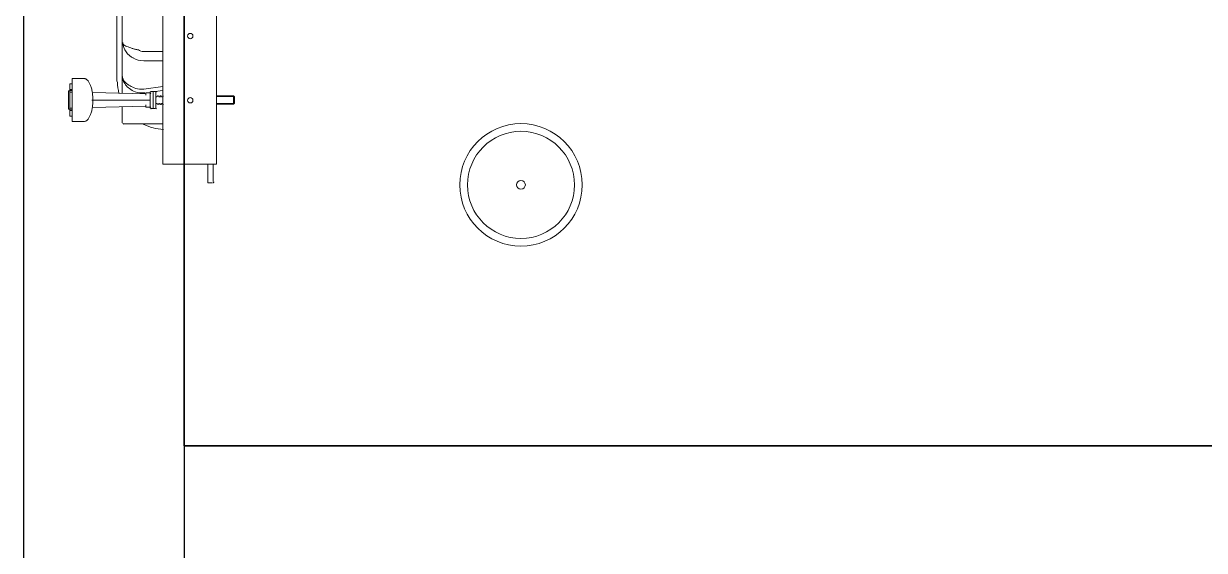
# Model space of a CAD drawing. Header units: millimetres. Extents: x -10496 to -5455, y -188 to 7293.
# Drawn here: x -7499.9 to -7389.5, y 2697.1 to 2746.3 of the extents above; entities that cross this region are included whole.
import ezdxf

# ---------------------------------------------------------------- set-up
doc = ezdxf.new("R2010")
doc.units = ezdxf.units.MM
for name, color, linetype, lineweight in [('00 TEFRİŞ', 252, 'Continuous', 13), ('alan_net', 30, 'Continuous', 0), ('GJC_duvar', 10, 'Continuous', 30), ('GJC_tefris', 30, 'Continuous', 0), ('GJC_ölçüler', 253, 'Continuous', 5)]:
    doc.layers.add(name, color=color, linetype=linetype, lineweight=lineweight)
doc.layers.add('GJC ALAN', color=2, linetype='Continuous')

# ---------------------------------------------------------------- blocks, each defined once
blk = doc.blocks.new('fgjh')
at = {"layer": 'GJC_tefris', "color": 151, "extrusion": (-0.016672, 1.52509e-05, 0.999861)}
for p, q in [((5038022.28, 2445228.02, 2049.94), (5038022.28, 2445226.89, 2049.94)), ((5038022.28, 2445228.02, 2049.94), (5038026.28, 2445228.02, 2050.01)), ((5038023.31, 2445228.22, 2049.96), (5038022.78, 2445228.22, 2049.95)), ((5038022.78, 2445228.22, 2049.95), (5038022.78, 2445228.22, 2049.95)), ((5038022.78, 2445228.02, 2049.95), (5038022.78, 2445228.22, 2049.95)), ((5038023.31, 2445228.02, 2049.96), (5038023.31, 2445228.22, 2049.96)), ((5038023.38, 2445228.22, 2049.96), (5038023.31, 2445228.22, 2049.96)), ((5038023.53, 2445228.22, 2049.96), (5038023.38, 2445228.22, 2049.96)), ((5038023.38, 2445228.02, 2049.96), (5038023.38, 2445228.22, 2049.96)), ((5038023.43, 2445228.22, 2049.96), (5038023.43, 2445228.34, 2049.96)), ((5038023.43, 2445228.34, 2049.96), (5038023.44, 2445228.34, 2049.96)), ((5038023.44, 2445228.34, 2049.96), (5038025.11, 2445228.34, 2049.99)), ((5038023.53, 2445228.02, 2049.96), (5038023.53, 2445228.22, 2049.96)), ((5038023.53, 2445228.22, 2049.96), (5038023.58, 2445228.22, 2049.96)), ((5038024.98, 2445228.22, 2049.98), (5038023.58, 2445228.22, 2049.96)), ((5038024.98, 2445228.22, 2049.98), (5038025.03, 2445228.22, 2049.99)), ((5038025.03, 2445228.22, 2049.99), (5038025.03, 2445228.02, 2049.99)), ((5038025.18, 2445228.22, 2049.99), (5038025.03, 2445228.22, 2049.99)), ((5038025.11, 2445228.34, 2049.99), (5038025.13, 2445228.34, 2049.99)), ((5038025.13, 2445228.34, 2049.99), (5038025.13, 2445228.22, 2049.99)), ((5038025.18, 2445228.02, 2049.99), (5038025.18, 2445228.22, 2049.99)), ((5038025.25, 2445228.22, 2049.99), (5038025.18, 2445228.22, 2049.99)), ((5038025.25, 2445228.02, 2049.99), (5038025.25, 2445228.22, 2049.99)), ((5038025.78, 2445228.22, 2050), (5038025.25, 2445228.22, 2049.99)), ((5038025.78, 2445228.22, 2050), (5038025.78, 2445228.22, 2050)), ((5038025.78, 2445228.22, 2050), (5038025.78, 2445228.02, 2050)), ((5038026.28, 2445226.89, 2050.01), (5038026.28, 2445228.02, 2050.01)), ((5038023.71, 2445221.12, 2049.96), (5038023.58, 2445226.12, 2049.96)), ((5038024.28, 2445226.16, 2049.97), (5038024.28, 2445226.06, 2049.97)), ((5038024.28, 2445226.06, 2049.97), (5038024.28, 2445220.77, 2049.97)), ((5038024.97, 2445226.12, 2049.98), (5038024.84, 2445221.12, 2049.98)), ((5037979.12, 2445223.32, 2049.22), (5038018.89, 2445223.32, 2049.88)), ((5038006.21, 2445223.82, 2049.67), (5038022.55, 2445223.82, 2049.94)), ((5038018.89, 2445223.32, 2049.88), (5038022.01, 2445223.32, 2049.94)), ((5038022.01, 2445223.32, 2049.94), (5038023.66, 2445223.32, 2049.96)), ((5038024.9, 2445223.32, 2049.98), (5038026.4, 2445223.32, 2050.01)), ((5038026.5, 2445223.22, 2050.01), (5038026.5, 2445222.11, 2050.01)), ((5038026.5, 2445222.11, 2050.01), (5038026.5, 2445219.52, 2050.01)), ((5038019.76, 2445219.52, 2049.9), (5038019.76, 2445221.32, 2049.9)), ((5038020.62, 2445221.32, 2049.91), (5038020.62, 2445219.52, 2049.91)), ((5038023.03, 2445219.52, 2049.95), (5038023.25, 2445221.32, 2049.96)), ((5038023.61, 2445221.12, 2049.96), (5038023.71, 2445221.12, 2049.96)), ((5038023.62, 2445220.77, 2049.96), (5038023.61, 2445221.12, 2049.96)), ((5038023.71, 2445221.12, 2049.96), (5038023.81, 2445221.12, 2049.97)), ((5038024.84, 2445221.12, 2049.98), (5038024.74, 2445221.12, 2049.98)), ((5038024.84, 2445221.12, 2049.98), (5038024.94, 2445221.12, 2049.98)), ((5038024.94, 2445221.12, 2049.98), (5038024.93, 2445220.77, 2049.98)), ((5038023.48, 2445220.26, 2049.96), (5038023.39, 2445219.52, 2049.96)), ((5038023.48, 2445220.45, 2049.96), (5038023.48, 2445220.69, 2049.96)), ((5038023.48, 2445220.45, 2049.96), (5038023.68, 2445220.45, 2049.96)), ((5038023.48, 2445220.21, 2049.96), (5038023.48, 2445220.45, 2049.96)), ((5038023.51, 2445220.72, 2049.96), (5038023.68, 2445220.72, 2049.96)), ((5038023.68, 2445220.18, 2049.96), (5038023.51, 2445220.18, 2049.96)), ((5038023.68, 2445220.72, 2049.96), (5038024.88, 2445220.72, 2049.98)), ((5038024.88, 2445220.45, 2049.98), (5038023.68, 2445220.45, 2049.96)), ((5038024.88, 2445220.18, 2049.98), (5038023.68, 2445220.18, 2049.96)), ((5038023.88, 2445220.03, 2049.97), (5038023.88, 2445219.96, 2049.97)), ((5038023.88, 2445219.78, 2049.97), (5038023.88, 2445219.71, 2049.97)), ((5038023.95, 2445220.07, 2049.97), (5038023.89, 2445220.04, 2049.97)), ((5038023.89, 2445219.94, 2049.97), (5038023.95, 2445219.92, 2049.97)), ((5038023.95, 2445219.82, 2049.97), (5038023.89, 2445219.79, 2049.97)), ((5038023.89, 2445219.69, 2049.97), (5038023.95, 2445219.67, 2049.97)), ((5038023.91, 2445220.18, 2049.97), (5038023.95, 2445220.17, 2049.97)), ((5038023.97, 2445220.15, 2049.97), (5038023.97, 2445220.09, 2049.97)), ((5038023.97, 2445219.9, 2049.97), (5038023.97, 2445219.84, 2049.97)), ((5038024.28, 2445220.72, 2049.97), (5038024.28, 2445220.77, 2049.97)), ((5038024.59, 2445220.09, 2049.98), (5038024.59, 2445220.15, 2049.98)), ((5038024.59, 2445219.84, 2049.98), (5038024.59, 2445219.9, 2049.98)), ((5038024.6, 2445220.17, 2049.98), (5038024.64, 2445220.18, 2049.98)), ((5038024.66, 2445220.04, 2049.98), (5038024.6, 2445220.07, 2049.98)), ((5038024.6, 2445219.92, 2049.98), (5038024.66, 2445219.94, 2049.98)), ((5038024.66, 2445219.79, 2049.98), (5038024.6, 2445219.82, 2049.98)), ((5038024.6, 2445219.67, 2049.98), (5038024.66, 2445219.69, 2049.98)), ((5038024.68, 2445219.96, 2049.98), (5038024.68, 2445220.03, 2049.98)), ((5038024.68, 2445219.71, 2049.98), (5038024.68, 2445219.78, 2049.98)), ((5038024.88, 2445220.72, 2049.98), (5038025.04, 2445220.72, 2049.99)), ((5038024.88, 2445220.45, 2049.98), (5038025.08, 2445220.45, 2049.99)), ((5038025.04, 2445220.18, 2049.99), (5038024.88, 2445220.18, 2049.98)), ((5038025.07, 2445220.69, 2049.99), (5038025.08, 2445220.45, 2049.99)), ((5038025.08, 2445220.45, 2049.99), (5038025.07, 2445220.21, 2049.99)), ((5038001.26, 2445219.52, 2049.59), (5038030.28, 2445219.52, 2050.07)), ((5038023.88, 2445219.53, 2049.97), (5038023.88, 2445219.52, 2049.97)), ((5038023.95, 2445219.57, 2049.97), (5038023.89, 2445219.54, 2049.97)), ((5038023.97, 2445219.65, 2049.97), (5038023.97, 2445219.59, 2049.97)), ((5038024.59, 2445219.59, 2049.98), (5038024.59, 2445219.65, 2049.98)), ((5038024.66, 2445219.54, 2049.98), (5038024.6, 2445219.57, 2049.98)), ((5038024.68, 2445219.52, 2049.98), (5038024.68, 2445219.53, 2049.98)), ((5038030.28, 2445219.52, 2050.07), (5038030.28, 2445219.36, 2050.07)), ((5038030.28, 2445214.68, 2050.07), (5038030.28, 2445219.36, 2050.07)), ((5038030.28, 2445215.32, 2050.07), (5038031.34, 2445215.32, 2050.09)), ((5038031.34, 2445215.32, 2050.09), (5038032, 2445215.32, 2050.1)), ((5038032, 2445215.32, 2050.1), (5038032, 2445214.92, 2050.1)), ((5038030.28, 2445214.52, 2050.07), (5037967.74, 2445214.52, 2049.03)), ((5038023.88, 2445214.52, 2049.97), (5038023.88, 2445212.92, 2049.97)), ((5038023.95, 2445214.52, 2049.97), (5038023.95, 2445212.84, 2049.97)), ((5038024.6, 2445214.52, 2049.98), (5038024.6, 2445212.84, 2049.98)), ((5038024.68, 2445212.92, 2049.98), (5038024.68, 2445214.52, 2049.98)), ((5038031.32, 2445214.82, 2050.09), (5038030.28, 2445214.82, 2050.07)), ((5038030.28, 2445214.68, 2050.07), (5038030.28, 2445214.52, 2050.07)), ((5038031.9, 2445214.82, 2050.1), (5038031.32, 2445214.82, 2050.09)), ((5038024.68, 2445212.92, 2049.98), (5038023.88, 2445212.92, 2049.97)), ((5038023.88, 2445212.92, 2049.97), (5038023.98, 2445212.82, 2049.97)), ((5038023.98, 2445212.82, 2049.97), (5038024.58, 2445212.82, 2049.98)), ((5038024.58, 2445212.82, 2049.98), (5038024.68, 2445212.92, 2049.98))]:
    blk.add_line(p, q, dxfattribs=at)
for centre in [(-2449824.53, 5035113.66, -81907.71), (-2449824.53, 5035119.66, -81907.71)]:
    blk.add_circle(centre, 0.25, dxfattribs=at)
at = {"layer": 'GJC_tefris', "color": 151}
for radius in [5.72, 5, 0.407]:
    blk.add_circle((5038032.2, 2445186.06, 1764.18), radius, dxfattribs=at)
at = {"layer": 'GJC_tefris', "color": 151, "extrusion": (-0.016672, 1.52509e-05, 0.999861)}
for centre, radius, start, end in [((-2449829.07, 5035114.14, -81907.71), 1.76, 115.4446, 175.8917), ((-2449826.88, 5035117.93, -81907.71), 4.45, 165.8235, 180.0524), ((-2449830.73, 5035121.78, -81907.71), 0.1, 90.0524, 180.0524), ((-2449826.88, 5035117.93, -81907.71), 4.45, 91.9841, 117.4742), ((-2449828.2, 5035118.89, -81907.71), 0.03, 180.0524, 269.0524), ((-2449827.73, 5035118.89, -81907.71), 0.03, 271.0524, 0.0524), ((-2449828.28, 5035119.05, -81907.71), 0.05, 271.5524, 0.0524), ((-2449827.54, 5035119.28, -81907.71), 0.02, 200.0524, 270.0524), ((-2449827.47, 5035119.28, -81907.71), 0.02, 270.0524, 340.0524), ((-2449827.29, 5035119.28, -81907.71), 0.02, 200.0524, 270.0524), ((-2449827.22, 5035119.28, -81907.71), 0.02, 270.0524, 340.0524), ((-2449827.66, 5035119.32, -81907.71), 0.02, 90.0524, 160.0524), ((-2449827.6, 5035119.32, -81907.71), 0.02, 20.0524, 90.0524), ((-2449827.41, 5035119.33, -81907.71), 0.02, 90.0524, 160.0524), ((-2449827.35, 5035119.33, -81907.71), 0.02, 20.0524, 90.0524), ((-2449827.66, 5035119.98, -81907.71), 0.02, 200.0524, 270.0524), ((-2449827.6, 5035119.98, -81907.71), 0.02, 270.0524, 340.0524), ((-2449827.41, 5035119.99, -81907.71), 0.02, 200.0524, 270.0524), ((-2449827.35, 5035119.99, -81907.71), 0.02, 270.0524, 340.0524), ((-2449827.54, 5035120.04, -81907.71), 0.02, 90.0524, 160.0524), ((-2449827.47, 5035120.04, -81907.71), 0.02, 20.0524, 90.0524), ((-2449827.29, 5035120.04, -81907.71), 0.02, 90.0524, 160.0524), ((-2449827.22, 5035120.04, -81907.71), 0.02, 20.0524, 90.0524), ((-2449828.28, 5035120.26, -81907.71), 0.05, 0.0524, 88.5524), ((-2449828.2, 5035120.42, -81907.71), 0.03, 91.0524, 180.0524), ((-2449827.73, 5035120.42, -81907.71), 0.03, 0.0524, 89.0524), ((-2449827.04, 5035119.28, -81907.71), 0.02, 200.0524, 270.0524), ((-2449827.16, 5035119.33, -81907.71), 0.02, 90.0524, 160.0524), ((-2449827.1, 5035119.33, -81907.71), 0.02, 20.0524, 90.0524), ((-2449827.16, 5035119.99, -81907.71), 0.02, 200.0524, 270.0524), ((-2449827.1, 5035119.99, -81907.71), 0.02, 270.0524, 340.0524), ((-2449827.04, 5035120.04, -81907.71), 0.02, 90.0524, 160.0524), ((-2449822.44, 5035127.28, -81907.71), 0.1, 0.0524, 90.0524)]:
    blk.add_arc(centre, radius, start, end, dxfattribs=at)
for centre, major_axis, ratio, start_param, end_param in [((5038018.6, 2445221.32, 2049.88), (-2.02, 0, -0.03), 0.989743, 3.141593, 3.665191), ((5038020.83, 2445221.32, 2049.92), (-2.39, -0.66, -0.04), 0.791191, 2.805282, 3.187447), ((5038020.83, 2445221.23, 2049.92), (-2.69, -0.85, -0.04), 0.832348, 2.777834, 3.159999), ((5038018.6, 2445221.32, 2049.88), (1.15, 0, 0.02), 0.866025, 0, 0.523599)]:
    blk.add_ellipse(centre, major_axis=major_axis, ratio=ratio, start_param=start_param, end_param=end_param, dxfattribs=at)
at = {"layer": 'GJC_tefris', "color": 151}
for points, knots in [([(5038022.28, 2445226.89, 2049.94), (5038022.28, 2445226.87, 2049.94), (5038022.28, 2445226.82, 2049.94), (5038022.3, 2445226.74, 2049.94), (5038022.35, 2445226.66, 2049.94), (5038022.41, 2445226.58, 2049.94), (5038022.49, 2445226.51, 2049.94), (5038022.6, 2445226.44, 2049.94), (5038022.72, 2445226.37, 2049.95), (5038022.86, 2445226.31, 2049.95), (5038023.01, 2445226.25, 2049.95), (5038023.17, 2445226.2, 2049.95), (5038023.34, 2445226.16, 2049.96), (5038023.53, 2445226.13, 2049.96), (5038023.71, 2445226.1, 2049.96), (5038023.91, 2445226.08, 2049.97), (5038024.1, 2445226.06, 2049.97), (5038024.21, 2445226.06, 2049.97), (5038024.28, 2445226.06, 2049.97)], [0, 0, 0, 0, 0.041685, 0.101317, 0.162128, 0.225836, 0.292571, 0.360992, 0.429351, 0.496839, 0.563317, 0.628823, 0.693457, 0.757332, 0.820573, 0.883309, 0.94568, 1, 1, 1, 1]), ([(5038024.28, 2445226.06, 2049.97), (5038024.31, 2445226.06, 2049.97), (5038024.39, 2445226.06, 2049.97), (5038024.55, 2445226.07, 2049.98), (5038024.75, 2445226.09, 2049.98), (5038024.94, 2445226.11, 2049.98), (5038025.12, 2445226.14, 2049.99), (5038025.3, 2445226.18, 2049.99), (5038025.46, 2445226.23, 2049.99), (5038025.62, 2445226.28, 2050), (5038025.76, 2445226.34, 2050), (5038025.89, 2445226.4, 2050), (5038026.01, 2445226.47, 2050), (5038026.1, 2445226.54, 2050), (5038026.18, 2445226.63, 2050), (5038026.24, 2445226.71, 2050.01), (5038026.27, 2445226.8, 2050.01), (5038026.28, 2445226.86, 2050.01), (5038026.28, 2445226.89, 2050.01)], [0, 0, 0, 0, 0.0242588, 0.0860446, 0.14803, 0.2103372, 0.2730975, 0.3364322, 0.4004522, 0.4652592, 0.530947, 0.597601, 0.6652837, 0.7339722, 0.8033584, 0.8719112, 0.9302542, 0.9919049, 0.9919049, 0.9919049, 0.9919049]), ([(5038018.89, 2445223.32, 2049.88), (5038018.92, 2445223.32, 2049.88), (5038018.96, 2445223.31, 2049.88), (5038019.03, 2445223.27, 2049.89), (5038019.06, 2445223.24, 2049.89), (5038019.16, 2445223.13, 2049.89), (5038019.22, 2445223.02, 2049.89), (5038019.31, 2445222.82, 2049.89), (5038019.34, 2445222.74, 2049.89), (5038019.4, 2445222.58, 2049.89), (5038019.43, 2445222.49, 2049.89), (5038019.48, 2445222.31, 2049.89), (5038019.51, 2445222.21, 2049.89), (5038019.56, 2445222.02, 2049.89), (5038019.58, 2445221.92, 2049.89), (5038019.6, 2445221.82, 2049.89)], [0, 0, 0, 0, 0.125, 0.125, 0.25, 0.25, 0.5, 0.5, 0.625, 0.625, 0.75, 0.75, 0.875, 0.875, 1, 1, 1, 1]), ([(5038023.19, 2445222.06, 2049.95), (5038023.12, 2445222.26, 2049.95), (5038023.04, 2445222.44, 2049.95), (5038022.86, 2445222.76, 2049.95), (5038022.77, 2445222.89, 2049.95), (5038022.46, 2445223.21, 2049.94), (5038022.23, 2445223.32, 2049.94), (5038022.01, 2445223.32, 2049.94)], [0, 0, 0, 0, 0.25, 0.25, 0.5, 0.5, 1, 1, 1, 1]), ([(5038022.01, 2445223.32, 2049.94), (5038022.08, 2445223.32, 2049.94), (5038022.16, 2445223.31, 2049.94), (5038022.3, 2445223.29, 2049.94), (5038022.37, 2445223.27, 2049.94), (5038022.58, 2445223.19, 2049.94), (5038022.72, 2445223.12, 2049.95), (5038022.98, 2445222.92, 2049.95), (5038023.1, 2445222.8, 2049.95), (5038023.33, 2445222.49, 2049.96), (5038023.43, 2445222.32, 2049.96), (5038023.51, 2445222.13, 2049.96)], [0, 0, 0, 0, 0.125, 0.125, 0.25, 0.25, 0.5, 0.5, 0.75, 0.75, 1, 1, 1, 1])]:
    blk.add_open_spline(points, degree=3, knots=knots, dxfattribs=at)
blk = doc.blocks.new('rölöveteyit')
at = {"layer": 'GJC_duvar'}
for points in [[(31617.04, -28365.68), (31617.04, -28995.68)], [(31617.04, -28995.68), (31617.04, -29355.68)]]:
    blk.add_lwpolyline(points, dxfattribs=at)
blk = doc.blocks.new('new ytong')
at = {"layer": '00 TEFRİŞ', "color": 8}
blk.add_line((-19093.34, 3825.56), (-19093.34, 2635.56), dxfattribs=at)
at = {"layer": 'GJC_duvar'}
for points in [[(-19108.34, 3825.56), (-19108.34, 2635.56)], [(-19093.34, 3825.56), (-19093.34, 2635.56)]]:
    blk.add_lwpolyline(points, dxfattribs=at)
at = {"layer": 'GJC_duvar', "color": 3}
blk.add_lwpolyline([(-19093.34, 2968.1), (-18813.34, 2968.1), (-18813.34, 3212.42)], dxfattribs=at)

msp = doc.modelspace()

# ---------------------------------------------------------------- linework, layer by layer
at = {"color": 2, "true_color": 0xf1eb1f}
msp.add_lwpolyline([(-7484.88, 2825.98), (-7204.88, 2825.98), (-7204.88, 2706.84), (-7484.88, 2706.84)], close=True, dxfattribs=at)
at = {"layer": 'GJC_duvar'}
msp.add_line((-7484.88, 3564.3), (-7484.88, 2374.3), dxfattribs=at)

# ---------------------------------------------------------------- block references
at = {"xscale": -1, "rotation": 90}
msp.add_blockref('fgjh', (2437732.66, 5040763.41, -2049.47), dxfattribs=at)

# ---------------------------------------------------------------- next in the draw order: block references
at = {"layer": 'GJC_ölçüler'}
msp.add_blockref('rölöveteyit', (-39101.92, 31729.97), dxfattribs=at)

# ---------------------------------------------------------------- next in the draw order: block references
at = {"layer": 'GJC_duvar', "color": 41, "true_color": 0xf4ee51}
msp.add_blockref('new ytong', (11608.46, -261.26), dxfattribs=at)

# ---------------------------------------------------------------- next in the draw order: linework, layer by layer
at = {"layer": 'alan_net', "color": 51, "lineweight": 30, "true_color": 0xf8f6b0}
msp.add_lwpolyline([(-7484.88, 2826.5), (-7204.88, 2826.5), (-7204.88, 2706.84), (-7484.88, 2706.84)], close=True, dxfattribs=at)
at = {"layer": 'GJC ALAN', "color": 40, "lineweight": 30, "true_color": 0xf8d731}
msp.add_lwpolyline([(-6154.88, 2952.3), (-7194.84, 2951.16), (-7194.84, 2951.16), (-7274.89, 2951.16), (-7274.89, 3031.16), (-7204.88, 3031.16), (-7204.88, 3068.13), (-7484.88, 3068.13), (-7484.88, 2374.3), (-7244.88, 2374.3), (-7244.88, 2604.3), (-7194.88, 2604.3), (-7194.88, 2376.71), (-7194.88, 2374.3), (-6187.88, 2374.3), (-6187.88, 2455.3), (-6154.88, 2455.3)], close=True, dxfattribs=at)

doc.saveas('drawing.dxf')
